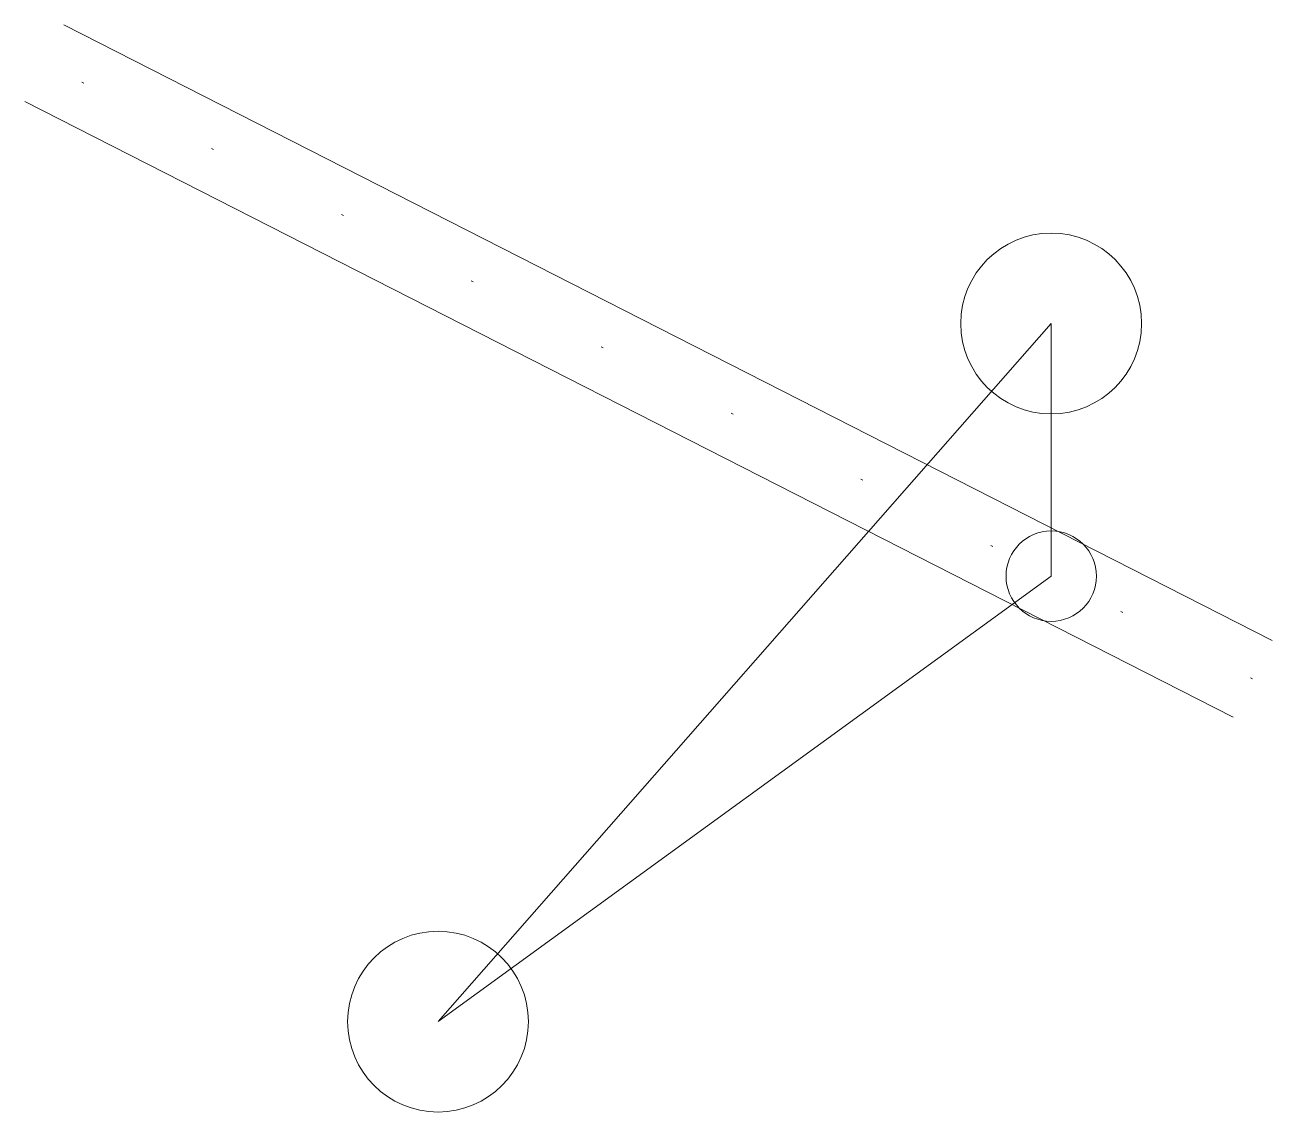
# Model space of a CAD drawing. Header units: millimetres. Extents: x -45.4 to 9.8, y -23.7 to 24.4.
import ezdxf

# ---------------------------------------------------------------- set-up
doc = ezdxf.new("R2010")
doc.units = ezdxf.units.MM
doc.linetypes.add('DOT', pattern=[6.35, 0, -6.35])
doc.layers.add('skel', color=1, linetype='CONTINUOUS', lineweight=0, true_color=0xff0000)

msp = doc.modelspace()

# ---------------------------------------------------------------- linework, layer by layer
at = {"layer": 'skel'}
for p, q in [((9.773, -2.847), (-43.688, 24.392)), ((8.047, -6.233), (-45.413, 21.007)), ((0, 11.18), (-27.134, -19.714)), ((0, 0), (0, 11.18)), ((0, 0), (-27.134, -19.714))]:
    msp.add_line(p, q, dxfattribs=at)
at = {"layer": 'skel', "linetype": 'DOT'}
msp.add_line((8.91, -4.54), (-44.55, 22.7), dxfattribs=at)
at = {"layer": 'skel'}
for centre, radius in [((0, 11.18), 4), ((0, 0), 2), ((-27.134, -19.714), 4)]:
    msp.add_circle(centre, radius, dxfattribs=at)

doc.saveas('drawing.dxf')
